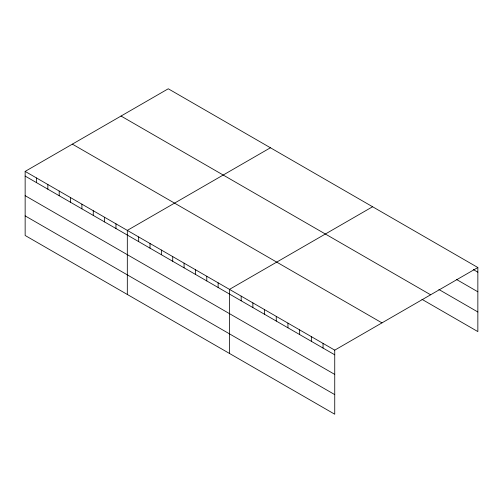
<?xml version="1.0" encoding="UTF-8"?>
<svg xmlns="http://www.w3.org/2000/svg" width="503" height="503" viewBox="0 0 503 503"><rect width="100%" height="100%" fill="white"/><g stroke="black" fill="none" stroke-linecap="round" stroke-linejoin="round"><path stroke-width="0.75" d="M25.15 171.404L334.74 350.145L334.74 414.221L25.15 235.479L25.15 171.404L168.26 88.779L477.85 267.521L477.85 331.596L421.973 299.335M270.425 147.769L127.316 230.393L127.316 294.462M372.591 206.752L229.481 289.376L229.481 353.446M334.74 350.145L477.85 267.521M473.304 269.564L477.85 272.192M456.41 279.416L477.85 291.797M438.868 289.483L477.85 311.992M121.034 116.048L430.625 294.789M72.375 144.141L381.966 322.882M25.15 176.075L334.74 354.816M25.15 195.68L334.74 374.421M25.15 215.875L334.74 394.616M323.045 343.392L323.045 348.063M311.351 336.639L311.351 341.311M299.656 329.886L299.656 334.558M287.955 323.133L287.955 327.805M276.26 316.387L276.26 321.052M264.565 309.634L264.565 314.3M252.871 302.881L252.871 307.547M241.176 296.129L241.176 300.794M218.126 282.818L218.126 287.49M206.777 276.266L206.777 280.938M195.422 269.715L195.422 274.38M184.073 263.157L184.073 267.829M172.724 256.605L172.724 261.271M161.369 250.054L161.369 254.719M150.02 243.496L150.02 248.168M138.665 236.944L138.665 241.61M115.96 223.835L115.96 228.507M104.611 217.283L104.611 221.949M93.262 210.726L93.262 215.397M81.907 204.174L81.907 208.846M70.558 197.622L70.558 202.288M59.203 191.065L59.203 195.736M47.854 184.513L47.854 189.185M36.499 177.961L36.499 182.627"/></g></svg>
